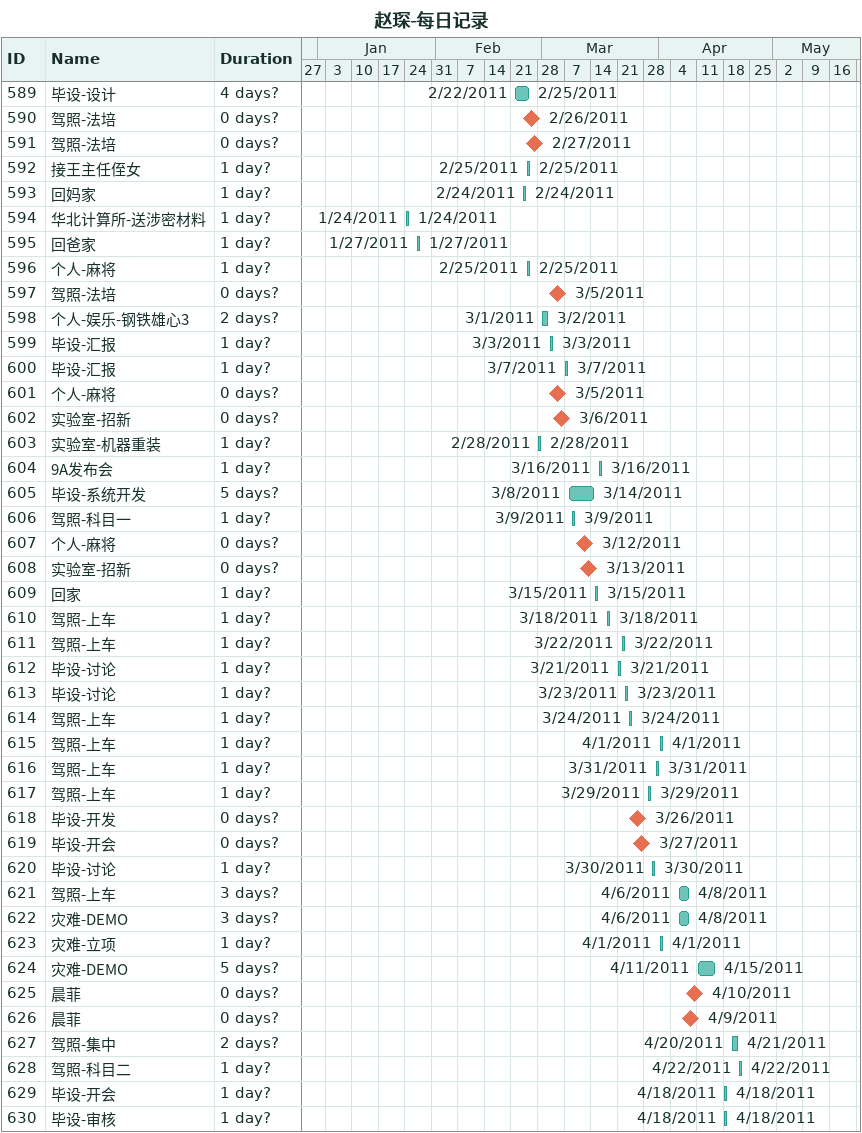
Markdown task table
赵琛-每日记录

| ID | Task | Duration | Start | Finish |
|---|---|---|---|---|
| 589 | 毕设-设计 | 4d? | 2011-02-22 | 2011-02-25 |
| 590 | 驾照-法培 | 0d? | 2011-02-26 | 2011-02-26 |
| 591 | 驾照-法培 | 0d? | 2011-02-27 | 2011-02-27 |
| 592 | 接王主任侄女 | 1d? | 2011-02-25 | 2011-02-25 |
| 593 | 回妈家 | 1d? | 2011-02-24 | 2011-02-24 |
| 594 | 华北计算所-送涉密材料 | 1d? | 2011-01-24 | 2011-01-24 |
| 595 | 回爸家 | 1d? | 2011-01-27 | 2011-01-27 |
| 596 | 个人-麻将 | 1d? | 2011-02-25 | 2011-02-25 |
| 597 | 驾照-法培 | 0d? | 2011-03-05 | 2011-03-05 |
| 598 | 个人-娱乐-钢铁雄心3 | 2d? | 2011-03-01 | 2011-03-02 |
| 599 | 毕设-汇报 | 1d? | 2011-03-03 | 2011-03-03 |
| 600 | 毕设-汇报 | 1d? | 2011-03-07 | 2011-03-07 |
| 601 | 个人-麻将 | 0d? | 2011-03-05 | 2011-03-05 |
| 602 | 实验室-招新 | 0d? | 2011-03-06 | 2011-03-06 |
| 603 | 实验室-机器重装 | 1d? | 2011-02-28 | 2011-02-28 |
| 604 | 9A发布会 | 1d? | 2011-03-16 | 2011-03-16 |
| 605 | 毕设-系统开发 | 5d? | 2011-03-08 | 2011-03-14 |
| 606 | 驾照-科目一 | 1d? | 2011-03-09 | 2011-03-09 |
| 607 | 个人-麻将 | 0d? | 2011-03-12 | 2011-03-12 |
| 608 | 实验室-招新 | 0d? | 2011-03-13 | 2011-03-13 |
| 609 | 回家 | 1d? | 2011-03-15 | 2011-03-15 |
| 610 | 驾照-上车 | 1d? | 2011-03-18 | 2011-03-18 |
| 611 | 驾照-上车 | 1d? | 2011-03-22 | 2011-03-22 |
| 612 | 毕设-讨论 | 1d? | 2011-03-21 | 2011-03-21 |
| 613 | 毕设-讨论 | 1d? | 2011-03-23 | 2011-03-23 |
| 614 | 驾照-上车 | 1d? | 2011-03-24 | 2011-03-24 |
| 615 | 驾照-上车 | 1d? | 2011-04-01 | 2011-04-01 |
| 616 | 驾照-上车 | 1d? | 2011-03-31 | 2011-03-31 |
| 617 | 驾照-上车 | 1d? | 2011-03-29 | 2011-03-29 |
| 618 | 毕设-开发 | 0d? | 2011-03-26 | 2011-03-26 |
| 619 | 毕设-开会 | 0d? | 2011-03-27 | 2011-03-27 |
| 620 | 毕设-讨论 | 1d? | 2011-03-30 | 2011-03-30 |
| 621 | 驾照-上车 | 3d? | 2011-04-06 | 2011-04-08 |
| 622 | 灾难-DEMO | 3d? | 2011-04-06 | 2011-04-08 |
| 623 | 灾难-立项 | 1d? | 2011-04-01 | 2011-04-01 |
| 624 | 灾难-DEMO | 5d? | 2011-04-11 | 2011-04-15 |
| 625 | 晨菲 | 0d? | 2011-04-10 | 2011-04-10 |
| 626 | 晨菲 | 0d? | 2011-04-09 | 2011-04-09 |
| 627 | 驾照-集中 | 2d? | 2011-04-20 | 2011-04-21 |
| 628 | 驾照-科目二 | 1d? | 2011-04-22 | 2011-04-22 |
| 629 | 毕设-开会 | 1d? | 2011-04-18 | 2011-04-18 |
| 630 | 毕设-审核 | 1d? | 2011-04-18 | 2011-04-18 |
